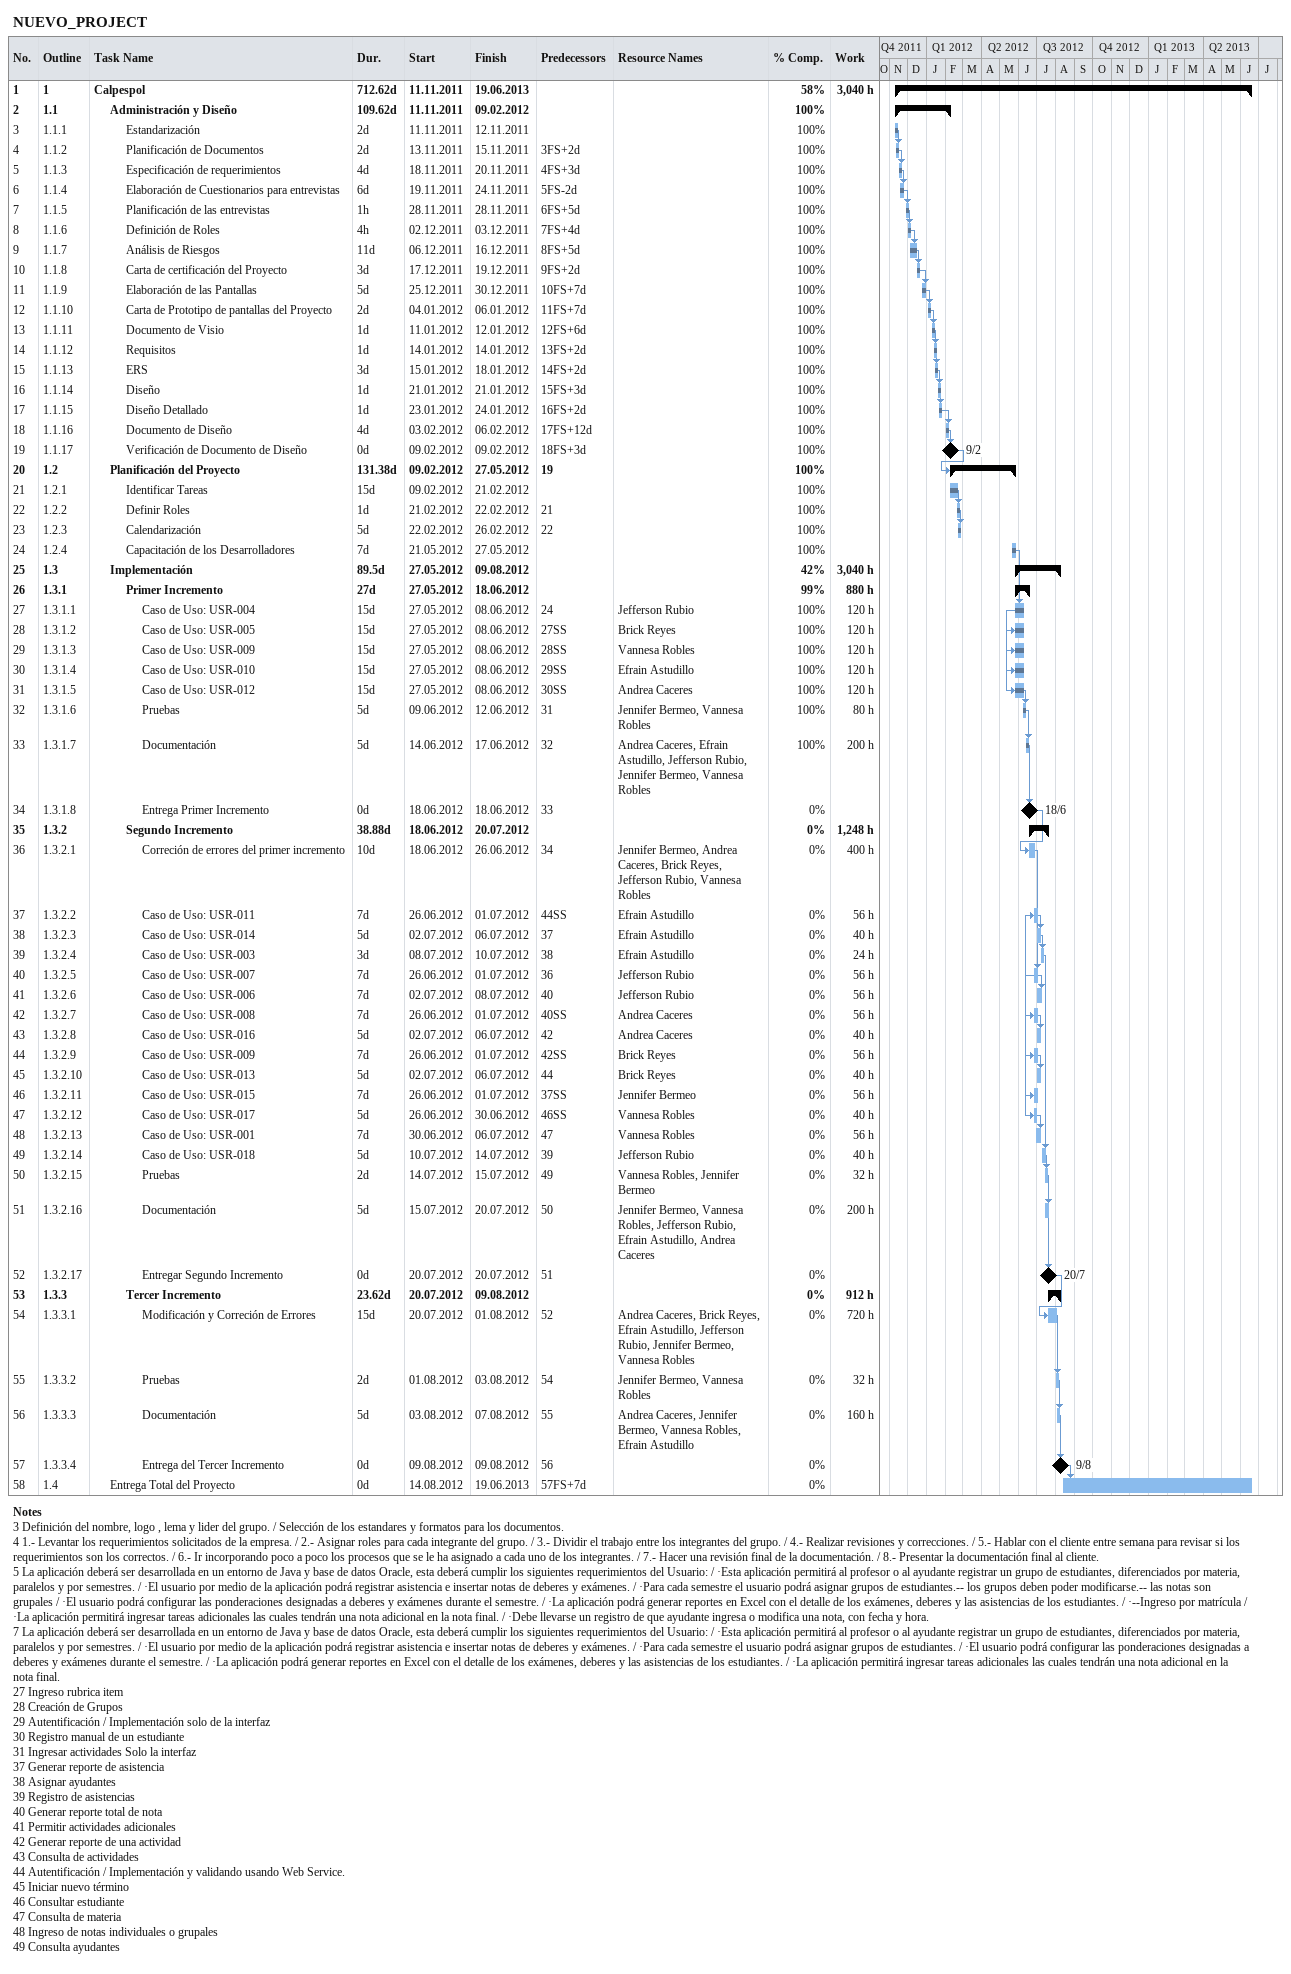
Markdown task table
NUEVO_PROJECT

| ID | WBS | Task | Duration | Start | Finish | Predecessors | Resources | % complete | Work (h) |
|---|---|---|---|---|---|---|---|---|---|
| 1 | 1 | **Calpespol** | 712.62d | 2011-11-11 | 2013-06-19 |  |  | 58 | 3040 |
| 2 | 1.1 | **Administración y Diseño** | 109.62d | 2011-11-11 | 2012-02-09 |  |  | 100 |  |
| 3 | 1.1.1 | Estandarización | 2d | 2011-11-11 | 2011-11-12 |  |  | 100 |  |
| 4 | 1.1.2 | Planificación de Documentos | 2d | 2011-11-13 | 2011-11-15 | 3FS+2d |  | 100 |  |
| 5 | 1.1.3 | Especificación de requerimientos | 4d | 2011-11-18 | 2011-11-20 | 4FS+3d |  | 100 |  |
| 6 | 1.1.4 | Elaboración de Cuestionarios para entrevistas | 6d | 2011-11-19 | 2011-11-24 | 5FS-2d |  | 100 |  |
| 7 | 1.1.5 | Planificación de las entrevistas | 1h | 2011-11-28 | 2011-11-28 | 6FS+5d |  | 100 |  |
| 8 | 1.1.6 | Definición de Roles | 4h | 2011-12-02 | 2011-12-03 | 7FS+4d |  | 100 |  |
| 9 | 1.1.7 | Análisis de Riesgos | 11d | 2011-12-06 | 2011-12-16 | 8FS+5d |  | 100 |  |
| 10 | 1.1.8 | Carta de certificación del Proyecto | 3d | 2011-12-17 | 2011-12-19 | 9FS+2d |  | 100 |  |
| 11 | 1.1.9 | Elaboración de las Pantallas | 5d | 2011-12-25 | 2011-12-30 | 10FS+7d |  | 100 |  |
| 12 | 1.1.10 | Carta de Prototipo de pantallas del Proyecto | 2d | 2012-01-04 | 2012-01-06 | 11FS+7d |  | 100 |  |
| 13 | 1.1.11 | Documento de Visio | 1d | 2012-01-11 | 2012-01-12 | 12FS+6d |  | 100 |  |
| 14 | 1.1.12 | Requisitos | 1d | 2012-01-14 | 2012-01-14 | 13FS+2d |  | 100 |  |
| 15 | 1.1.13 | ERS | 3d | 2012-01-15 | 2012-01-18 | 14FS+2d |  | 100 |  |
| 16 | 1.1.14 | Diseño | 1d | 2012-01-21 | 2012-01-21 | 15FS+3d |  | 100 |  |
| 17 | 1.1.15 | Diseño Detallado | 1d | 2012-01-23 | 2012-01-24 | 16FS+2d |  | 100 |  |
| 18 | 1.1.16 | Documento de Diseño | 4d | 2012-02-03 | 2012-02-06 | 17FS+12d |  | 100 |  |
| 19 | 1.1.17 | Verificación de Documento de Diseño | 0d | 2012-02-09 | 2012-02-09 | 18FS+3d |  | 100 |  |
| 20 | 1.2 | **Planificación del Proyecto** | 131.38d | 2012-02-09 | 2012-05-27 | 19 |  | 100 |  |
| 21 | 1.2.1 | Identificar Tareas | 15d | 2012-02-09 | 2012-02-21 |  |  | 100 |  |
| 22 | 1.2.2 | Definir Roles | 1d | 2012-02-21 | 2012-02-22 | 21 |  | 100 |  |
| 23 | 1.2.3 | Calendarización | 5d | 2012-02-22 | 2012-02-26 | 22 |  | 100 |  |
| 24 | 1.2.4 | Capacitación de los Desarrolladores | 7d | 2012-05-21 | 2012-05-27 |  |  | 100 |  |
| 25 | 1.3 | **Implementación** | 89.5d | 2012-05-27 | 2012-08-09 |  |  | 42 | 3040 |
| 26 | 1.3.1 | **Primer Incremento** | 27d | 2012-05-27 | 2012-06-18 |  |  | 99 | 880 |
| 27 | 1.3.1.1 | Caso de Uso: USR-004 | 15d | 2012-05-27 | 2012-06-08 | 24 | Jefferson Rubio | 100 | 120 |
| 28 | 1.3.1.2 | Caso de Uso: USR-005 | 15d | 2012-05-27 | 2012-06-08 | 27SS | Brick Reyes | 100 | 120 |
| 29 | 1.3.1.3 | Caso de Uso: USR-009 | 15d | 2012-05-27 | 2012-06-08 | 28SS | Vannesa Robles | 100 | 120 |
| 30 | 1.3.1.4 | Caso de Uso: USR-010 | 15d | 2012-05-27 | 2012-06-08 | 29SS | Efrain Astudillo | 100 | 120 |
| 31 | 1.3.1.5 | Caso de Uso: USR-012 | 15d | 2012-05-27 | 2012-06-08 | 30SS | Andrea Caceres | 100 | 120 |
| 32 | 1.3.1.6 | Pruebas | 5d | 2012-06-09 | 2012-06-12 | 31 | Jennifer Bermeo, Vannesa Robles | 100 | 80 |
| 33 | 1.3.1.7 | Documentación | 5d | 2012-06-14 | 2012-06-17 | 32 | Andrea Caceres, Efrain Astudillo, Jefferson Rubio, Jennifer Bermeo, Vannesa Robles | 100 | 200 |
| 34 | 1.3.1.8 | Entrega Primer Incremento | 0d | 2012-06-18 | 2012-06-18 | 33 |  | 0 |  |
| 35 | 1.3.2 | **Segundo Incremento** | 38.88d | 2012-06-18 | 2012-07-20 |  |  | 0 | 1248 |
| 36 | 1.3.2.1 | Correción de errores del primer incremento | 10d | 2012-06-18 | 2012-06-26 | 34 | Jennifer Bermeo, Andrea Caceres, Brick Reyes, Jefferson Rubio, Vannesa Robles | 0 | 400 |
| 37 | 1.3.2.2 | Caso de Uso: USR-011 | 7d | 2012-06-26 | 2012-07-01 | 44SS | Efrain Astudillo | 0 | 56 |
| 38 | 1.3.2.3 | Caso de Uso: USR-014 | 5d | 2012-07-02 | 2012-07-06 | 37 | Efrain Astudillo | 0 | 40 |
| 39 | 1.3.2.4 | Caso de Uso: USR-003 | 3d | 2012-07-08 | 2012-07-10 | 38 | Efrain Astudillo | 0 | 24 |
| 40 | 1.3.2.5 | Caso de Uso: USR-007 | 7d | 2012-06-26 | 2012-07-01 | 36 | Jefferson Rubio | 0 | 56 |
| 41 | 1.3.2.6 | Caso de Uso: USR-006 | 7d | 2012-07-02 | 2012-07-08 | 40 | Jefferson Rubio | 0 | 56 |
| 42 | 1.3.2.7 | Caso de Uso: USR-008 | 7d | 2012-06-26 | 2012-07-01 | 40SS | Andrea Caceres | 0 | 56 |
| 43 | 1.3.2.8 | Caso de Uso: USR-016 | 5d | 2012-07-02 | 2012-07-06 | 42 | Andrea Caceres | 0 | 40 |
| 44 | 1.3.2.9 | Caso de Uso: USR-009 | 7d | 2012-06-26 | 2012-07-01 | 42SS | Brick Reyes | 0 | 56 |
| 45 | 1.3.2.10 | Caso de Uso: USR-013 | 5d | 2012-07-02 | 2012-07-06 | 44 | Brick Reyes | 0 | 40 |
| 46 | 1.3.2.11 | Caso de Uso: USR-015 | 7d | 2012-06-26 | 2012-07-01 | 37SS | Jennifer Bermeo | 0 | 56 |
| 47 | 1.3.2.12 | Caso de Uso: USR-017 | 5d | 2012-06-26 | 2012-06-30 | 46SS | Vannesa Robles | 0 | 40 |
| 48 | 1.3.2.13 | Caso de Uso: USR-001 | 7d | 2012-06-30 | 2012-07-06 | 47 | Vannesa Robles | 0 | 56 |
| 49 | 1.3.2.14 | Caso de Uso: USR-018 | 5d | 2012-07-10 | 2012-07-14 | 39 | Jefferson Rubio | 0 | 40 |
| 50 | 1.3.2.15 | Pruebas | 2d | 2012-07-14 | 2012-07-15 | 49 | Vannesa Robles, Jennifer Bermeo | 0 | 32 |
| 51 | 1.3.2.16 | Documentación | 5d | 2012-07-15 | 2012-07-20 | 50 | Jennifer Bermeo, Vannesa Robles, Jefferson Rubio, Efrain Astudillo, Andrea Caceres | 0 | 200 |
| 52 | 1.3.2.17 | Entregar Segundo Incremento | 0d | 2012-07-20 | 2012-07-20 | 51 |  | 0 |  |
| 53 | 1.3.3 | **Tercer Incremento** | 23.62d | 2012-07-20 | 2012-08-09 |  |  | 0 | 912 |
| 54 | 1.3.3.1 | Modificación y Correción de Errores | 15d | 2012-07-20 | 2012-08-01 | 52 | Andrea Caceres, Brick Reyes, Efrain Astudillo, Jefferson Rubio, Jennifer Bermeo, Vannesa Robles | 0 | 720 |
| 55 | 1.3.3.2 | Pruebas | 2d | 2012-08-01 | 2012-08-03 | 54 | Jennifer Bermeo, Vannesa Robles | 0 | 32 |
| 56 | 1.3.3.3 | Documentación | 5d | 2012-08-03 | 2012-08-07 | 55 | Andrea Caceres, Jennifer Bermeo, Vannesa Robles, Efrain Astudillo | 0 | 160 |
| 57 | 1.3.3.4 | Entrega del Tercer Incremento | 0d | 2012-08-09 | 2012-08-09 | 56 |  | 0 |  |
| 58 | 1.4 | Entrega Total del Proyecto | 0d | 2012-08-14 | 2013-06-19 | 57FS+7d |  | 0 |  |

Notes
- 3: Definición del nombre, logo , lema y lider del grupo. / Selección de los estandares y formatos para los documentos.
- 4: 1.- Levantar los requerimientos solicitados de la empresa. / 2.- Asignar roles para cada integrante del grupo. / 3.- Dividir el trabajo entre los integrantes del grupo. / 4.- Realizar revisiones y correcciones. / 5.- Hablar con el cliente entre semana para revisar si los requerimientos son los correctos. / 6.- Ir incorporando poco a poco los procesos que se le ha asignado a cada uno de los integrantes. / 7.- Hacer una revisión final de la documentación. / 8.- Presentar la documentación final al cliente.
- 5: La aplicación deberá ser desarrollada en un entorno de Java y base de datos Oracle, esta deberá cumplir los siguientes requerimientos del Usuario: / ·Esta aplicación permitirá al profesor o al ayudante registrar un grupo de estudiantes, diferenciados por materia, paralelos y por semestres. / ·El usuario por medio de la aplicación podrá registrar asistencia e insertar notas de deberes y exámenes. / ·Para cada semestre el usuario podrá asignar grupos de estudiantes.-- los grupos deben poder modificarse.-- las notas son grupales / ·El usuario podrá configurar las ponderaciones designadas a deberes y exámenes durante el semestre. / ·La aplicación podrá generar reportes en Excel con el detalle de los exámenes, deberes y las asistencias de los estudiantes. / ·--Ingreso por matrícula / ·La aplicación permitirá ingresar tareas adicionales las cuales tendrán una nota adicional en la nota final. / ·Debe llevarse un registro de que ayudante ingresa o modifica una nota, con fecha y hora.
- 7: La aplicación deberá ser desarrollada en un entorno de Java y base de datos Oracle, esta deberá cumplir los siguientes requerimientos del Usuario: / ·Esta aplicación permitirá al profesor o al ayudante registrar un grupo de estudiantes, diferenciados por materia, paralelos y por semestres. / ·El usuario por medio de la aplicación podrá registrar asistencia e insertar notas de deberes y exámenes. / ·Para cada semestre el usuario podrá asignar grupos de estudiantes. / ·El usuario podrá configurar las ponderaciones designadas a deberes y exámenes durante el semestre. / ·La aplicación podrá generar reportes en Excel con el detalle de los exámenes, deberes y las asistencias de los estudiantes. / ·La aplicación permitirá ingresar tareas adicionales las cuales tendrán una nota adicional en la nota final.
- 27: Ingreso rubrica item
- 28: Creación de Grupos
- 29: Autentificación / Implementación solo de la interfaz
- 30: Registro manual de un estudiante
- 31: Ingresar actividades Solo la interfaz
- 37: Generar reporte de asistencia
- 38: Asignar ayudantes
- 39: Registro de asistencias
- 40: Generar reporte total de nota
- 41: Permitir actividades adicionales
- 42: Generar reporte de una actividad
- 43: Consulta de actividades
- 44: Autentificación / Implementación y validando usando Web Service.
- 45: Iniciar nuevo término
- 46: Consultar estudiante
- 47: Consulta de materia
- 48: Ingreso de notas individuales o grupales
- 49: Consulta ayudantes
